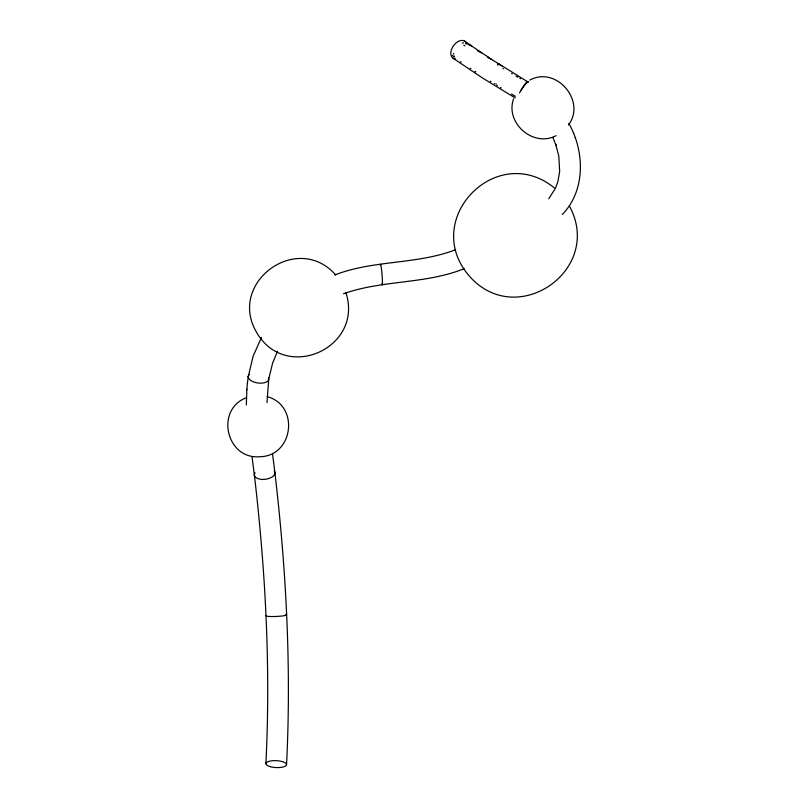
<?xml version="1.0" encoding="UTF-8"?>
<svg xmlns="http://www.w3.org/2000/svg" width="808" height="808" viewBox="0 0 808 808"><rect width="100%" height="100%" fill="white"/><g stroke="black" fill="none" stroke-linecap="round" stroke-linejoin="round"><path stroke-width="1.21" d="M266.983 402.546L268.721 379.366M265.893 763.641C270.741 667.327 265.549 570.7 254.368 474.983M286.547 764.59C291.446 667.226 286.234 569.539 274.922 472.781M246.864 389.183L246.339 404.939M247.42 383.234L248.278 376.265M246.824 389.688L247.46 382.75M248.238 376.73L253.126 356.156L261.489 337.37M268.761 378.901L272.629 363.004L277.508 351.308M513.555 98.95C504.899 122.978 533.482 147.844 556.086 135.643M528.028 82.022L499.889 64.529M568.499 124.937C586.467 101.05 556.328 65.62 529.816 80.093M548.723 198.798L555.51 188.213L557.944 181.416L559.671 171.458L558.813 156.096L555.803 144.662L556.035 145.258L552.834 137.471M562.267 214.544C585.709 190.506 584.729 151.429 568.893 123.553M246.491 397.657C214.999 409.383 226.058 459.58 259.742 456.732C293.516 456.298 299.718 405.232 267.165 396.647M468.155 44.076L470.66 45.309M477.538 50.419L479.669 51.449M334.775 274.983C373.528 259.802 416.736 264.751 455.682 249.682M343.451 293.779C382.406 279.841 425.442 284.335 464.176 268.68M487.507 56.944L499.758 64.438M498.061 63.58L499.213 64.085M497.395 64.862L497.94 65.034M502.081 66.003L497.92 63.812M491.587 59.337L487.426 57.196M472.326 46.49L470.751 45.379M472.135 46.43L468.054 44.248M454.561 56.459L453.854 56.146M526.24 82.153L526.877 82.527M515.251 97.98L482.093 77.73L453.116 58.247M514.05 95.566L515.342 96.334M512.757 94.809L513.403 95.182M519.867 78.396L520.493 78.78M511.464 94.041L512.11 94.425M517.342 76.901L517.968 77.275M516.059 76.134L516.696 76.518M511.605 73.457L512.242 73.841M500.526 87.476L501.162 87.86M496.698 85.133L497.344 85.527M490.355 81.204L490.981 81.598M469.812 44.723L464.661 41.097M488.8 57.449L481.76 52.833M474.993 71.377L475.589 71.771M470.266 68.256L470.852 68.64M479.003 50.995L472.397 46.5M460.611 61.711L461.166 62.085M479.901 51.611L481.639 52.823L477.478 50.763M466.347 44.087L465.711 43.642M554.429 187.961C497.071 141.289 421.766 218.241 467.953 274.437C514.989 331.472 603.98 270.508 569.64 206.494M335.603 274.841C297.677 231.785 228.381 281.689 255.823 331.017C284.315 383.719 364.216 348.329 345.854 292.425M573.377 133.017L573.579 133.542M575.205 137.804L575.427 138.4M272.549 454.035L274.892 472.488M252.076 456.964L254.399 475.276M464.873 45.854A170.438 23.866 28.6 0 1 463.853 45.147M455.611 58.934A10.342 6.676 -54.5 0 1 453.217 46.147A10.342 6.676 -54.5 0 1 466.347 42.996M519.544 92.93A10.342 1.99 -59.8 0 1 525.038 84.113A10.342 1.99 -59.8 0 1 528.493 81.962M521.19 90.405A8.868 1.707 -59.8 0 1 526.665 83.123M452.743 55.833A8.868 5.727 -54.5 0 1 452.45 55.308M475.659 71.72A8.787 4.363 -56.8 0 1 475.336 71.437M494.617 83.759A8.787 3.08 -58.4 0 1 494.405 83.547M502.818 68.73A8.787 3.08 -58.4 0 1 503.485 68.69M496.061 84.113A8.787 3.08 -58.4 0 1 495.991 83.678M454.581 57.186A8.787 5.525 -54.8 0 1 454.005 56.146M453.642 54.146A8.787 5.525 -54.8 0 1 453.662 53.409M462.327 42.986A8.787 5.525 -54.8 0 1 463.55 42.915M285.466 614.454A10.342 1.081 -2.7 0 1 277.811 616.373A10.342 1.081 -2.7 0 1 266.135 615.666M274.205 471.024A10.342 5.454 -7 0 1 264.64 479.366A10.342 5.454 -7 0 1 255.076 472.71M268.589 377.922A10.342 5.212 8.1 0 1 256.995 382.851A10.342 5.212 8.1 0 1 249.379 374.437M380.285 265.347A10.342 0.697 85.3 0 1 382.063 274.781A10.342 0.697 85.3 0 1 381.79 283.82M270.276 766.671A10.342 3.454 2.9 0 0 286.507 764.893A10.342 3.454 2.9 0 0 271.882 760.783A10.342 3.454 2.9 0 0 270.276 766.671"/></g></svg>
